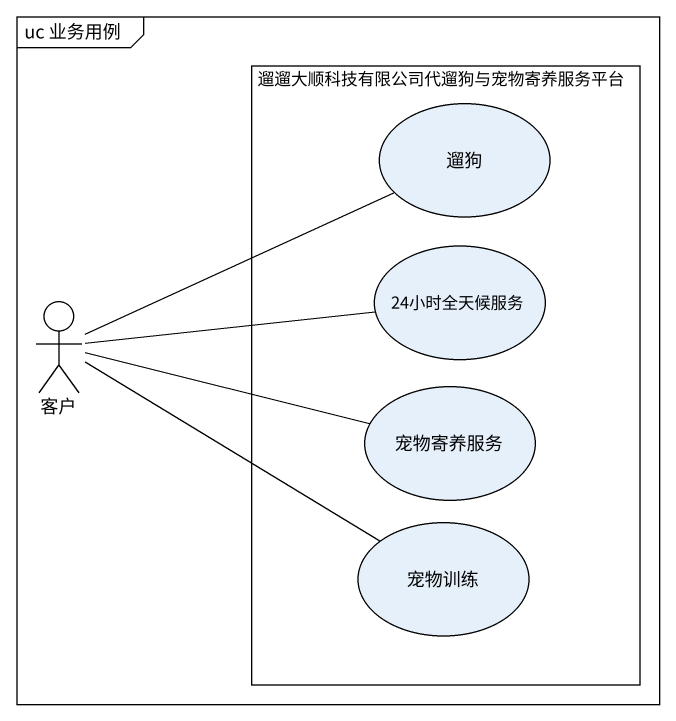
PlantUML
@startuml
mainframe uc 业务用例
rectangle 遛遛大顺科技有限公司代遛狗与宠物寄养服务平台 {
  usecase 遛狗
  usecase "24小时全天候服务" as u24小时全天候服务
  usecase 宠物寄养服务
  usecase 宠物训练
}
actor 客户
客户 -right- 遛狗
客户 -right- u24小时全天候服务
客户 -right- 宠物寄养服务
客户 -right- 宠物训练
@enduml
